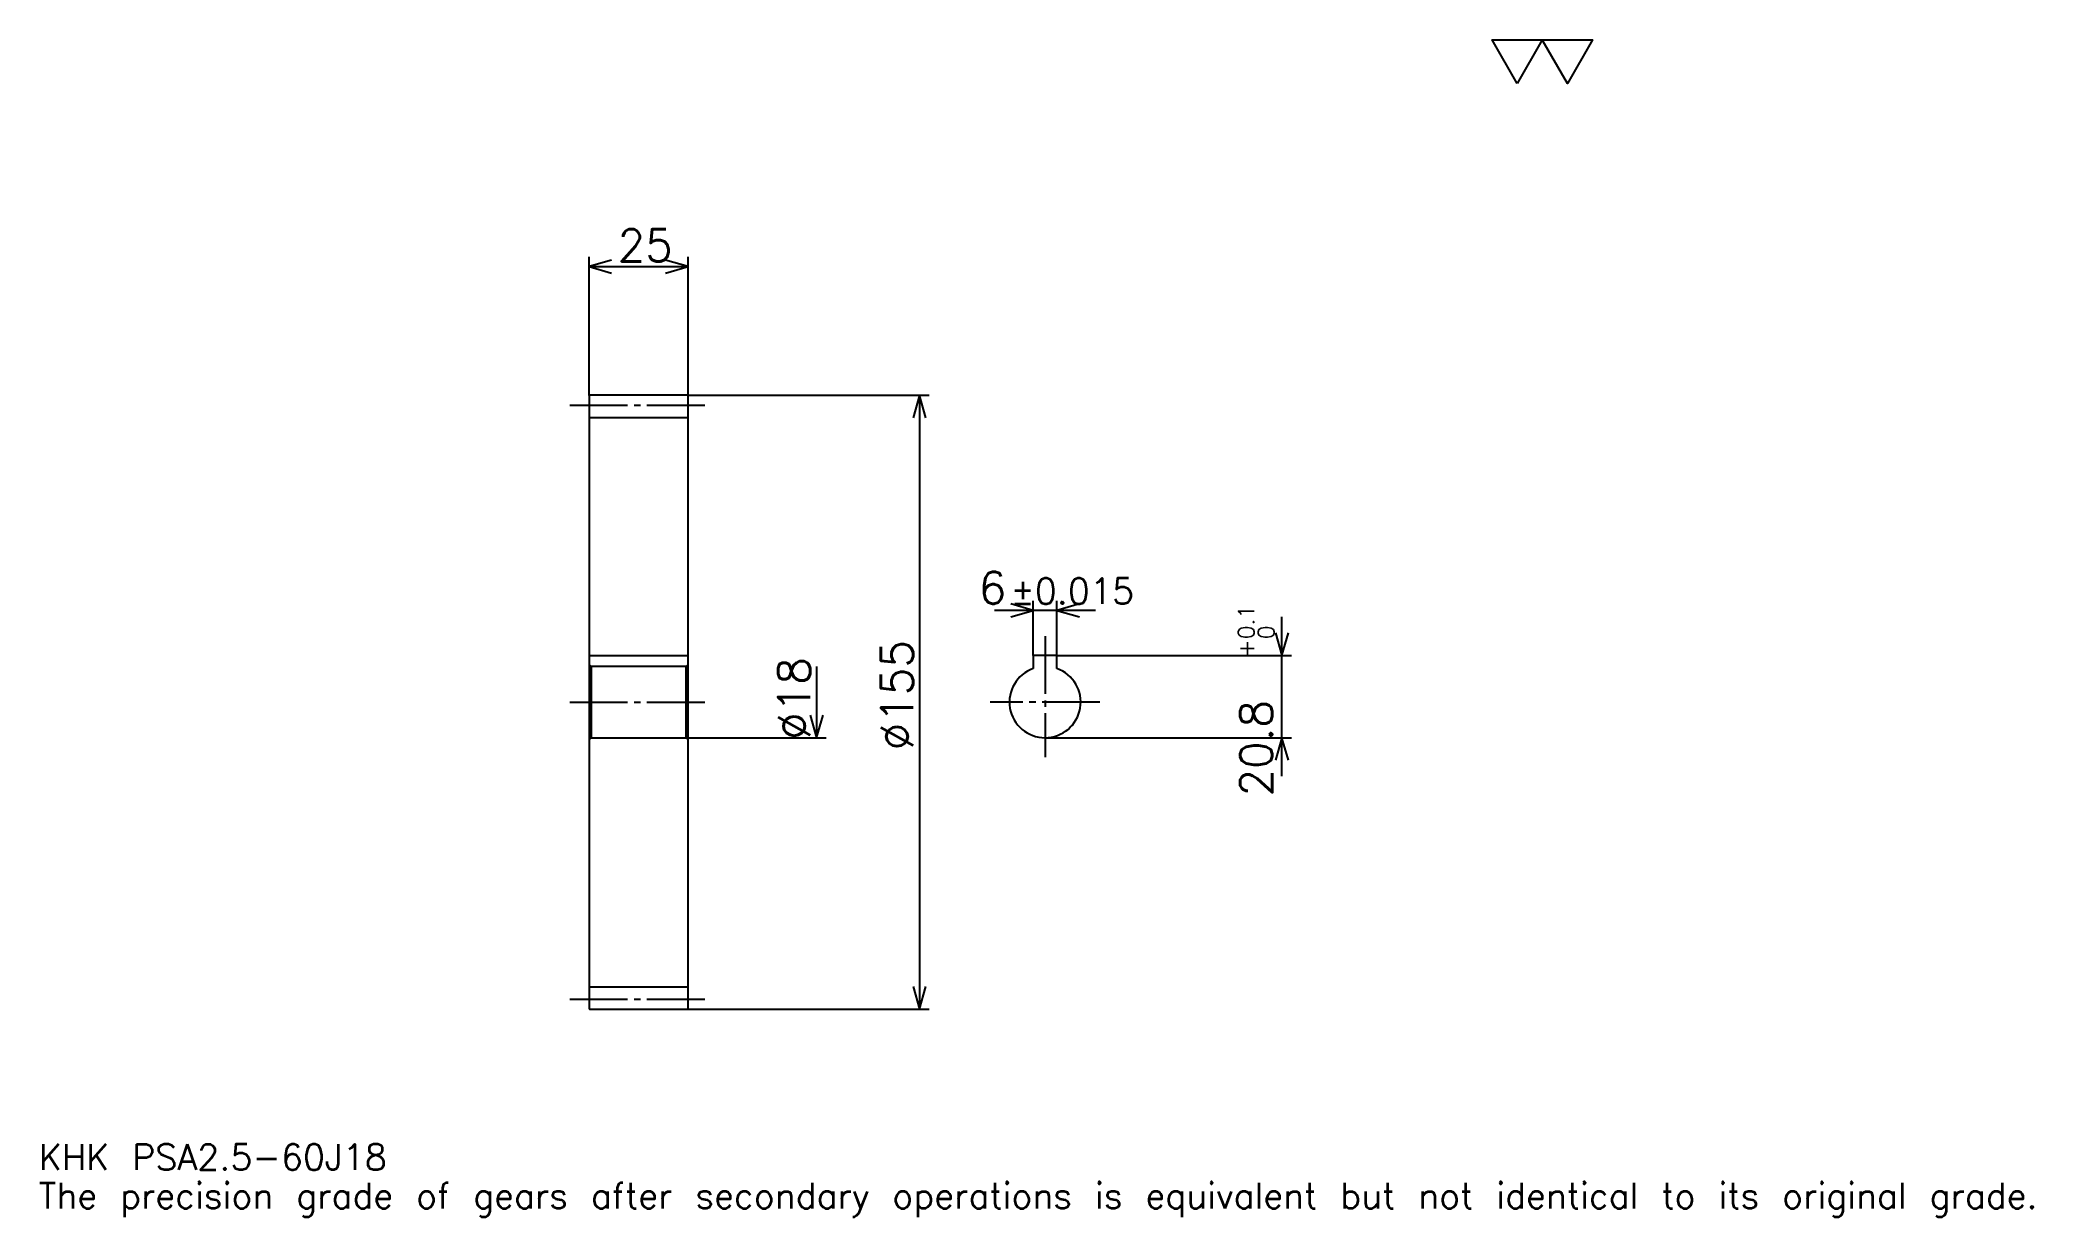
# Model space of a CAD drawing. Extents: x 17 to 520, y 6 to 303.
import ezdxf

# ---------------------------------------------------------------- set-up
doc = ezdxf.new("R2010")
doc.units = 0
doc.linetypes.add('DASHDOT', pattern=[19.483695, 14.612772, -1.623641, 1.623641, -1.623641])
doc.layers.get('0').update_dxf_attribs({"linetype": 'CONTINUOUS'})
doc.layers.add('DASHDOT', color=6, linetype='DASHDOT')
doc.styles.add('KANJI', font='TXT', dxfattribs={"bigfont": 'BIGFONT'})

msp = doc.modelspace()

# ---------------------------------------------------------------- linework, layer by layer
at = {"color": 5}
for p, q in [((155.229614, 213.50882), (155.229614, 248.417114)), ((180.229614, 213.50882), (180.229614, 248.417114)), ((155.229614, 245.981644), (180.229614, 245.981644)), ((155.229614, 213.408813), (155.229614, 213.50882)), ((180.129608, 213.50882), (180.229614, 213.50882)), ((180.229614, 213.50882), (241.116165, 213.50882)), ((180.229614, 213.408813), (180.229614, 213.50882)), ((238.680695, 213.50882), (238.680695, 58.50882)), ((267.411682, 147.808823), (267.411682, 161.609772)), ((273.411682, 147.808823), (273.411682, 161.609772)), ((283.153534, 159.174316), (257.66983, 159.174316)), ((330.239136, 117.266975), (330.239136, 157.550659)), ((273.411682, 147.808823), (332.674591, 147.808823)), ((212.702438, 145.00882), (212.702438, 127.00882)), ((180.229614, 127.00882), (215.137909, 127.00882)), ((270.411682, 127.00882), (332.674591, 127.00882)), ((180.129608, 58.50882), (180.229614, 58.50882)), ((180.229614, 58.50882), (241.116165, 58.50882))]:
    msp.add_line(p, q, dxfattribs=at)
at = {"color": 4}
for p, q in [((155.229614, 207.88382), (180.229614, 207.88382)), ((155.229614, 147.808823), (180.229614, 147.808823)), ((180.229614, 145.50882), (179.729614, 145.00882)), ((155.229614, 126.50882), (155.729614, 127.00882)), ((180.229614, 126.50882), (179.729614, 127.00882)), ((155.229614, 64.13382), (180.229614, 64.13382))]:
    msp.add_line(p, q, dxfattribs=at)
at = {"color": 7}
msp.add_lwpolyline([(389.67392, 292.255432), (383.341705, 303.231262), (408.670532, 303.231262), (402.338318, 292.255432), (396.006134, 303.231262), (389.67392, 292.255432)], dxfattribs=at)
at = {"color": 5}
for points in [[(160.912354, 247.605286), (155.229614, 245.981644), (160.912354, 244.358002)], [(174.546875, 244.358002), (180.229614, 245.981644), (174.546875, 247.605286)], [(240.304352, 207.82608), (238.680695, 213.50882), (237.057068, 207.82608)], [(261.728943, 157.550659), (267.411682, 159.174316), (261.728943, 160.797943)], [(279.094421, 160.797943), (273.411682, 159.174316), (279.094421, 157.550659)], [(328.615479, 153.491562), (330.239136, 147.808823), (331.862793, 153.491562)], [(211.078796, 132.691559), (212.702438, 127.00882), (214.32608, 132.691559)], [(331.862793, 121.32608), (330.239136, 127.00882), (328.615479, 121.32608)], [(237.057068, 64.191566), (238.680695, 58.50882), (240.304352, 64.191566)]]:
    msp.add_lwpolyline(points, dxfattribs=at)
at = {"color": 4}
for points in [[(155.229614, 126.50882), (155.229614, 58.608818), (155.32962, 58.50882), (180.129608, 58.50882), (180.229614, 58.608818), (180.229614, 213.408813), (180.129608, 213.50882), (155.32962, 213.50882), (155.229614, 213.408813), (155.229614, 126.50882)], [(273.411682, 144.494095), (273.411682, 147.808823), (267.411682, 147.808823), (267.411682, 144.494095)], [(155.229614, 145.50882), (155.729614, 145.00882), (155.729614, 127.00882), (179.729614, 127.00882), (179.729614, 145.00882), (155.729614, 145.00882)]]:
    msp.add_lwpolyline(points, dxfattribs=at)
msp.add_arc((270.411682, 136.00882), 9, 109.47122094, 70.52877906, dxfattribs=at)
at = {"layer": 'DASHDOT', "color": 7}
for p, q in [((150.358688, 211.00882), (185.10054, 211.00882)), ((270.411682, 152.679749), (270.411682, 122.137894)), ((150.358688, 136.00882), (185.10054, 136.00882)), ((284.282593, 136.00882), (256.540771, 136.00882)), ((150.358688, 61.00882), (185.10054, 61.00882))]:
    msp.add_line(p, q, dxfattribs=at)

# ---------------------------------------------------------------- texts
at = {"color": 7, "style": 'KANJI'}
for s, height, p in [('25', 8.118207, (162.452774, 247.280548)), ('6', 8.118207, (253.654099, 160.797943)), ('%%p0.015', 6.494565, (261.690125, 160.797943)), ('KHK PSA2.5-60J18', 6.494565, (16.236414, 17.860054)), ('The precision grade of gears after secondary operations is equivalent but not identical to its original grade.', 6.494565, (16.236414, 8.118207))]:
    msp.add_text(s, height=height, dxfattribs=at).set_placement(p)
for s, height, p in [('0.1', 4.059103, (323.257477, 151.865906)), ('+', 4.059103, (323.257477, 147.319717)), ('0', 4.059103, (328.290771, 151.865906)), ('%%c18', 8.118207, (211.078796, 126.469925)), ('%%c155', 8.118207, (237.057068, 123.831512)), ('20.8', 8.118207, (327.80368, 112.180908))]:
    msp.add_text(s, height=height, rotation=90, dxfattribs=at).set_placement(p)

doc.saveas('drawing.dxf')
